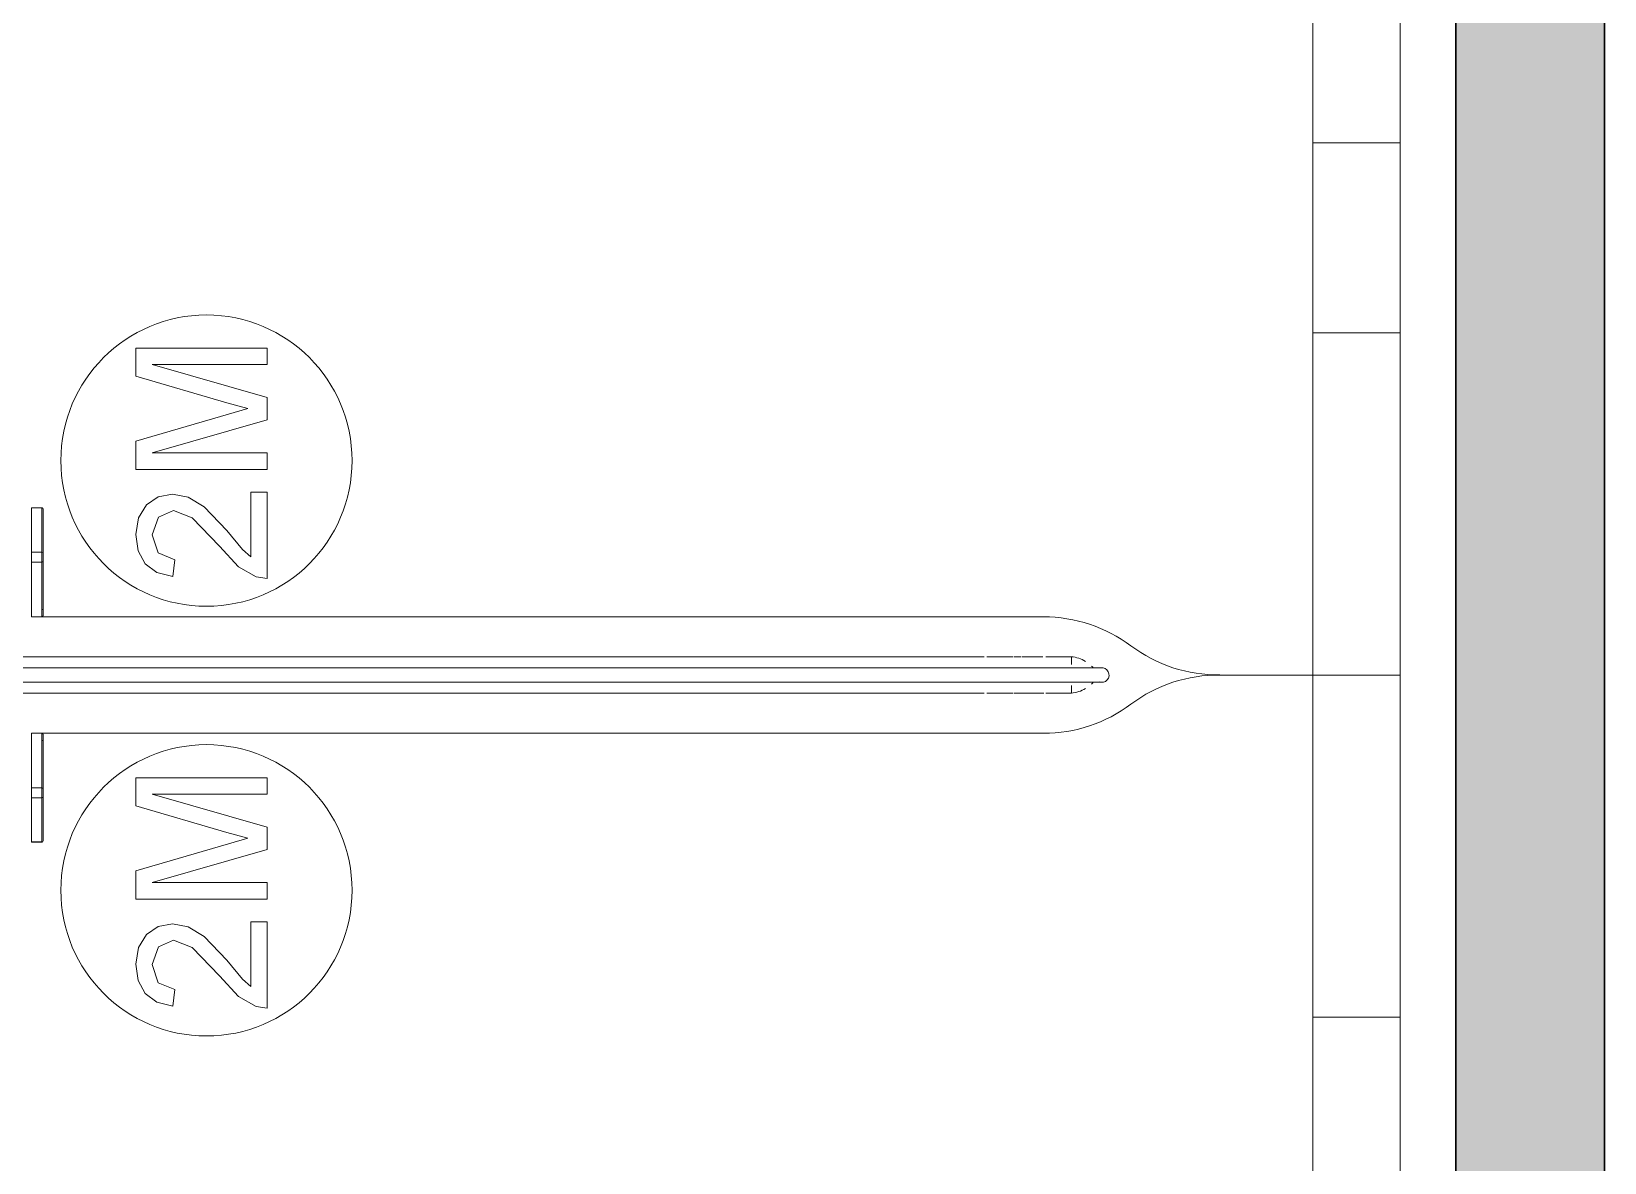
# Model space of a CAD drawing. Header units: millimetres. Extents: x 155927 to 317870, y -36033 to 97293.
# Drawn here: x 171705 to 172786, y 23993 to 24770 of the extents above; entities that cross this region are included whole.
import ezdxf

# ---------------------------------------------------------------- set-up
doc = ezdxf.new("R2010")
doc.units = ezdxf.units.MM
doc.header["$MEASUREMENT"] = 0
for name, color, linetype, lineweight in [('A-WALL-PATT', 7, 'CONTINUOUS', 9), ('I-FURN', 8, 'CONTINUOUS', 9), ('I-WALL', 7, 'CONTINUOUS', 9)]:
    doc.layers.add(name, color=color, linetype=linetype, lineweight=lineweight)

msp = doc.modelspace()

# ---------------------------------------------------------------- hatches: boundary and pattern name
at = {"layer": 'A-WALL-PATT'}
msp.add_hatch(color=256, dxfattribs=at).paths.add_polyline_path([(172713.5, 21107.6), (172785.8, 21107.6), (172785.8, 26806.6), (172683.8, 26806.6), (172683.8, 21107.6)], flags=0)

# ---------------------------------------------------------------- linework, layer by layer
at = {"layer": 'I-FURN'}
for p, q in [((172585.5, 24693.4), (172585.5, 25128)), ((172645.5, 25128), (172645.5, 24693.4)), ((172645.5, 24328), (172645.5, 25128)), ((172645.5, 25128), (172645.5, 24328)), ((172585.5, 25088), (172585.5, 23568)), ((172645.5, 23568), (172645.5, 25088)), ((172585.5, 24563), (172585.5, 24693.4)), ((172645.5, 24693.4), (172585.5, 24693.4)), ((172645.5, 24693.4), (172585.5, 24693.4)), ((172645.5, 24693.4), (172645.5, 24563)), ((172585.5, 24093), (172585.5, 24563)), ((172645.5, 24563), (172585.5, 24563)), ((172645.5, 24563), (172585.5, 24563)), ((172645.5, 24563), (172645.5, 24093)), ((171867.3, 24552.5), (171776.9, 24552.5)), ((171776.9, 24552.5), (171776.9, 24533.1)), ((171867.3, 24541.2), (171867.3, 24552.5)), ((171867.3, 24518.5), (171788.2, 24541.2)), ((171788.2, 24541.2), (171867.3, 24541.2)), ((171776.9, 24533.1), (171839.6, 24514.9)), ((171867.3, 24503.2), (171867.3, 24518.5)), ((171840.7, 24507.1), (171776.9, 24488.6)), ((171839.6, 24514.9), (171854, 24510.9)), ((171854, 24510.9), (171840.7, 24507.1)), ((171788.2, 24480.5), (171867.3, 24503.2)), ((171776.9, 24488.6), (171776.9, 24469.2)), ((171867.3, 24480.5), (171788.2, 24480.5)), ((171867.3, 24469.2), (171867.3, 24480.5)), ((171776.9, 24469.2), (171867.3, 24469.2)), ((171856, 24453.6), (171856, 24409.2)), ((171867.3, 24453.6), (171856, 24453.6)), ((171867.3, 24394.3), (171867.3, 24453.6)), ((171712.3, 24442.9), (171705.3, 24442.9)), ((171712.3, 24442.9), (171705.3, 24442.9)), ((171705.3, 24442.9), (171712.3, 24442.9)), ((171705.3, 24442.9), (171705.3, 24442.7)), ((171712.3, 24442.7), (171705.3, 24442.7)), ((171705.3, 24442.7), (171705.3, 24412.4)), ((171712.3, 24442.9), (171712.3, 24442.7)), ((171712.3, 24442.7), (171712.3, 24412.4)), ((171713.1, 24442.5), (171713.1, 24442.5)), ((171784.2, 24444.8), (171778.7, 24436)), ((171792.3, 24450.4), (171784.2, 24444.8)), ((171802.1, 24452.2), (171792.3, 24450.4)), ((171812.9, 24450.2), (171802.1, 24452.2)), ((171823.9, 24443.5), (171812.9, 24450.2)), ((171839.4, 24427.3), (171823.9, 24443.5)), ((171713.3, 24411.6), (171713.3, 24441.9)), ((171713.3, 24411.6), (171713.3, 24441.9)), ((171778.7, 24436), (171776.9, 24424.5)), ((171788.2, 24424.3), (171792.5, 24436.3)), ((171792.5, 24436.3), (171802.8, 24440.9)), ((171802.8, 24440.9), (171815.6, 24436)), ((171815.6, 24436), (171834.5, 24416.5)), ((171776.9, 24424.5), (171778.6, 24413.2)), ((171792.4, 24411.8), (171788.2, 24424.3)), ((171850.3, 24414.3), (171839.4, 24427.3)), ((171712.3, 24412.4), (171705.3, 24412.4)), ((171705.3, 24412.4), (171705.3, 24405.5)), ((171712.3, 24412.4), (171712.3, 24405.5)), ((171713.3, 24411.6), (171713.3, 24373)), ((171713.3, 24406.1), (171713.3, 24411.6)), ((171778.6, 24413.2), (171783.4, 24404.4)), ((171803.8, 24407), (171792.4, 24411.8)), ((171834.5, 24416.5), (171847.6, 24402.4)), ((171856, 24409.2), (171850.3, 24414.3)), ((171712.3, 24405.5), (171705.3, 24405.5)), ((171705.3, 24405.5), (171705.3, 24368)), ((171712.3, 24405.5), (171712.3, 24368)), ((171713.3, 24369), (171713.3, 24406.1)), ((171783.4, 24404.4), (171791.4, 24398.5)), ((171802.4, 24395.7), (171803.8, 24407)), ((171847.6, 24402.4), (171859.6, 24395.5)), ((171791.4, 24398.5), (171802.4, 24395.7)), ((171859.6, 24395.5), (171867.3, 24394.3)), ((171705.3, 24368), (171712.3, 24368)), ((171712.3, 24368), (171705.3, 24368)), ((171713.3, 24373), (171712.3, 24373)), ((171712.3, 24368), (172400.5, 24368)), ((172400.5, 24368), (171712.3, 24368)), ((171713.3, 24373), (171713.3, 24369)), ((171521.4, 24340.6), (172359.6, 24340.6)), ((172361.6, 24340.5), (172379.3, 24340.5)), ((172380.1, 24340.6), (172385, 24340.6)), ((172385.9, 24340.5), (172400.1, 24340.5)), ((172402, 24340.5), (172419.6, 24340.5)), ((172413.4, 24340.6), (172415, 24340.6)), ((172419.6, 24335.3), (172419.6, 24340.5)), ((172359.6, 24333), (171521.4, 24333)), ((172360.5, 24333), (172359.6, 24333)), ((172363.7, 24333), (172360.5, 24333)), ((172366.9, 24333), (172363.7, 24333)), ((172370.1, 24333), (172366.9, 24333)), ((172373.3, 24333), (172370.1, 24333)), ((172376.5, 24333), (172373.3, 24333)), ((172379.7, 24333), (172376.5, 24333)), ((172382.8, 24333), (172379.7, 24333)), ((172385.9, 24333), (172382.8, 24333)), ((172388.9, 24333), (172385.9, 24333)), ((172391.9, 24333), (172388.9, 24333)), ((172394.8, 24333), (172391.9, 24333)), ((172397.7, 24333), (172394.8, 24333)), ((172400.5, 24333), (172397.7, 24333)), ((172403.3, 24333), (172400.5, 24333)), ((172406, 24333), (172403.3, 24333)), ((172408.6, 24333), (172406, 24333)), ((172411.1, 24333), (172408.6, 24333)), ((172413.6, 24333), (172411.1, 24333)), ((172416, 24333), (172413.6, 24333)), ((172418.2, 24333), (172416, 24333)), ((172420.4, 24333), (172418.2, 24333)), ((172422.5, 24333), (172420.4, 24333)), ((172424.5, 24333), (172422.5, 24333)), ((172426.4, 24333), (172424.5, 24333)), ((172428.1, 24333), (172426.4, 24333)), ((172429.8, 24333), (172428.1, 24333)), ((172431.4, 24333), (172429.8, 24333)), ((172432.8, 24333), (172431.4, 24333)), ((172434.1, 24333), (172432.8, 24333)), ((172435.3, 24333), (172434.1, 24333)), ((172436.4, 24333), (172435.3, 24333)), ((172437.3, 24333), (172436.4, 24333)), ((172438.2, 24333), (172437.3, 24333)), ((172438.9, 24333), (172438.2, 24333)), ((172439.5, 24333), (172438.9, 24333)), ((172439.9, 24333), (172439.5, 24333)), ((172440.2, 24333), (172439.9, 24333)), ((172440.4, 24333), (172440.2, 24333)), ((172440.5, 24333), (172440.4, 24333)), ((172645.5, 24328), (172521.6, 24328)), ((172521.6, 24328), (172645.5, 24328)), ((172521.6, 24328), (172645.5, 24328)), ((172645.5, 24328), (172521.6, 24328)), ((172645.5, 23528), (172645.5, 24328)), ((172645.5, 24328), (172645.5, 23528)), ((171521.4, 24323), (172359.6, 24323)), ((172359.6, 24315.5), (171521.4, 24315.5)), ((172359.6, 24323), (172362.8, 24323)), ((172379.3, 24315.5), (172361.6, 24315.5)), ((172362.8, 24323), (172366, 24323)), ((172366, 24323), (172369.3, 24323)), ((172369.3, 24323), (172372.5, 24323)), ((172372.5, 24323), (172375.7, 24323)), ((172375.7, 24323), (172378.8, 24323)), ((172378.8, 24323), (172381.9, 24323)), ((172385, 24315.5), (172380.1, 24315.5)), ((172381.9, 24323), (172385, 24323)), ((172400.7, 24315.5), (172384.8, 24315.5)), ((172385, 24323), (172388.1, 24323)), ((172388.1, 24323), (172391.1, 24323)), ((172391.1, 24323), (172394, 24323)), ((172394, 24323), (172396.9, 24323)), ((172396.9, 24323), (172399.8, 24323)), ((172399.8, 24323), (172402.6, 24323)), ((172419.6, 24315.5), (172402, 24315.5)), ((172402.6, 24323), (172405.3, 24323)), ((172405.3, 24323), (172407.9, 24323)), ((172407.9, 24323), (172410.5, 24323)), ((172410.5, 24323), (172412.9, 24323)), ((172412.9, 24323), (172415.3, 24323)), ((172415, 24315.5), (172413.4, 24315.5)), ((172415.3, 24323), (172417.6, 24323)), ((172417.6, 24323), (172419.8, 24323)), ((172419.6, 24315.5), (172419.6, 24320.8)), ((172419.8, 24323), (172421.9, 24323)), ((172421.9, 24323), (172424, 24323)), ((172424, 24323), (172425.9, 24323)), ((172425.9, 24323), (172427.7, 24323)), ((172427.7, 24323), (172429.4, 24323)), ((172429.4, 24323), (172430.9, 24323)), ((172430.9, 24323), (172432.4, 24323)), ((172432.4, 24323), (172433.8, 24323)), ((172433.8, 24323), (172435, 24323)), ((172435, 24323), (172436.1, 24323)), ((172436.1, 24323), (172437.1, 24323)), ((172437.1, 24323), (172438, 24323)), ((172438, 24323), (172438.7, 24323)), ((172438.7, 24323), (172439.3, 24323)), ((172439.3, 24323), (172439.8, 24323)), ((172439.8, 24323), (172440.2, 24323)), ((172440.2, 24323), (172440.4, 24323)), ((172440.4, 24323), (172440.5, 24323)), ((172440.5, 24323), (172440.5, 24323)), ((171712.3, 24288), (171705.3, 24288)), ((171712.3, 24288), (171705.3, 24288)), ((171705.3, 24288), (171705.3, 24250.6)), ((172400.5, 24288), (171712.3, 24288)), ((171712.3, 24288), (172400.5, 24288)), ((171712.3, 24288), (171712.3, 24250.6)), ((171712.3, 24283), (171713.3, 24283)), ((171713.3, 24287), (171713.3, 24287)), ((171713.3, 24250), (171713.3, 24287)), ((171713.3, 24287), (171713.3, 24283)), ((171713.3, 24283), (171713.3, 24244.5)), ((171712.3, 24250.6), (171705.3, 24250.6)), ((171705.3, 24250.6), (171705.3, 24243.7)), ((171712.3, 24250.6), (171712.3, 24243.7)), ((171713.3, 24244.5), (171713.3, 24250)), ((171867.3, 24257.5), (171776.9, 24257.5)), ((171776.9, 24257.5), (171776.9, 24238.1)), ((171867.3, 24246.2), (171867.3, 24257.5)), ((171712.3, 24243.7), (171705.3, 24243.7)), ((171705.3, 24243.7), (171705.3, 24213.4)), ((171712.3, 24243.7), (171712.3, 24213.4)), ((171713.3, 24214.2), (171713.3, 24244.5)), ((171713.3, 24214.2), (171713.3, 24244.5)), ((171776.9, 24238.1), (171839.6, 24219.9)), ((171867.3, 24223.5), (171788.2, 24246.2)), ((171788.2, 24246.2), (171867.3, 24246.2)), ((171839.6, 24219.9), (171854, 24215.9)), ((171854, 24215.9), (171840.7, 24212.1)), ((171867.3, 24208.2), (171867.3, 24223.5)), ((171712.3, 24213.4), (171705.3, 24213.4)), ((171705.3, 24213.4), (171705.3, 24213.2)), ((171705.3, 24213.2), (171712.3, 24213.2)), ((171705.3, 24213.2), (171712.3, 24213.2)), ((171705.3, 24213.2), (171712.3, 24213.2)), ((171712.3, 24213.4), (171712.3, 24213.2)), ((171713.1, 24213.6), (171713.1, 24213.5)), ((171840.7, 24212.1), (171776.9, 24193.6)), ((171788.2, 24185.5), (171867.3, 24208.2)), ((171776.9, 24193.6), (171776.9, 24174.2)), ((171867.3, 24185.5), (171788.2, 24185.5)), ((171867.3, 24174.2), (171867.3, 24185.5)), ((171776.9, 24174.2), (171867.3, 24174.2)), ((171792.3, 24155.4), (171784.2, 24149.8)), ((171802.1, 24157.2), (171792.3, 24155.4)), ((171812.9, 24155.2), (171802.1, 24157.2)), ((171823.9, 24148.5), (171812.9, 24155.2)), ((171856, 24158.6), (171856, 24114.2)), ((171867.3, 24158.6), (171856, 24158.6)), ((171867.3, 24099.3), (171867.3, 24158.6)), ((171778.7, 24141), (171776.9, 24129.5)), ((171784.2, 24149.8), (171778.7, 24141)), ((171788.2, 24129.3), (171792.5, 24141.3)), ((171792.5, 24141.3), (171802.8, 24145.9)), ((171802.8, 24145.9), (171815.6, 24141)), ((171815.6, 24141), (171834.5, 24121.5)), ((171839.4, 24132.3), (171823.9, 24148.5)), ((171776.9, 24129.5), (171778.6, 24118.2)), ((171792.4, 24116.8), (171788.2, 24129.3)), ((171850.3, 24119.3), (171839.4, 24132.3)), ((171778.6, 24118.2), (171783.4, 24109.4)), ((171834.5, 24121.5), (171847.6, 24107.4)), ((171856, 24114.2), (171850.3, 24119.3)), ((171783.4, 24109.4), (171791.4, 24103.5)), ((171803.8, 24112), (171792.4, 24116.8)), ((171802.4, 24100.7), (171803.8, 24112)), ((171847.6, 24107.4), (171859.6, 24100.5)), ((171791.4, 24103.5), (171802.4, 24100.7)), ((171859.6, 24100.5), (171867.3, 24099.3)), ((172585.5, 23963), (172585.5, 24093)), ((172645.5, 24093), (172585.5, 24093)), ((172645.5, 24093), (172585.5, 24093)), ((172645.5, 24093), (172645.5, 23963))]:
    msp.add_line(p, q, dxfattribs=at)
at = {"layer": 'I-FURN', "flags": 128}
for points in [[(171712.3, 24442.9), (171712.4, 24442.9), (171712.4, 24442.9), (171712.4, 24442.9), (171712.5, 24442.9), (171712.5, 24442.8), (171712.6, 24442.8), (171712.6, 24442.8), (171712.6, 24442.8), (171712.7, 24442.8), (171712.7, 24442.8), (171712.7, 24442.8), (171712.8, 24442.8), (171712.8, 24442.7)], [(171713.3, 24406.1), (171713.3, 24406.2), (171713.3, 24406.3), (171713.3, 24406.5), (171713.3, 24406.6), (171713.3, 24406.8), (171713.3, 24406.9), (171713.3, 24407.1), (171713.3, 24407.2), (171713.3, 24407.4), (171713.3, 24407.5), (171713.3, 24407.7), (171713.3, 24407.8), (171713.3, 24408), (171713.3, 24408.1), (171713.3, 24408.3), (171713.3, 24408.5), (171713.3, 24408.6), (171713.3, 24408.8), (171713.3, 24408.9), (171713.3, 24409.1), (171713.3, 24409.3), (171713.3, 24409.4), (171713.3, 24409.6), (171713.3, 24409.7), (171713.3, 24409.9), (171713.3, 24410), (171713.3, 24410.2), (171713.3, 24410.3), (171713.3, 24410.4), (171713.3, 24410.6), (171713.3, 24410.7), (171713.3, 24410.8), (171713.3, 24410.9), (171713.3, 24411.1), (171713.3, 24411.2), (171713.3, 24411.3), (171713.3, 24411.4), (171713.3, 24411.5), (171713.3, 24411.6)], [(171713.3, 24369), (171713.3, 24369.3), (171713.3, 24369.7), (171713.3, 24370.3), (171713.3, 24371), (171713.3, 24371.8), (171713.3, 24372.7), (171713.3, 24373.8), (171713.3, 24375), (171713.3, 24376.3), (171713.3, 24377.8), (171713.3, 24379.4), (171713.3, 24381.1), (171713.3, 24382.9), (171713.3, 24384.8), (171713.3, 24386.9), (171713.3, 24389), (171713.3, 24391.3), (171713.3, 24393.6), (171713.3, 24396.1), (171713.3, 24398.6), (171713.3, 24401.3), (171713.3, 24404), (171713.3, 24406.1)], [(171713.3, 24369), (171713.3, 24369), (171713.3, 24368.9), (171713.3, 24368.9), (171713.3, 24368.9), (171713.3, 24368.8), (171713.3, 24368.8), (171713.3, 24368.7), (171713.3, 24368.7), (171713.3, 24368.7), (171713.2, 24368.6), (171713.2, 24368.6), (171713.2, 24368.6), (171713.2, 24368.5), (171713.2, 24368.5), (171713.1, 24368.5), (171713.1, 24368.4), (171713.1, 24368.4), (171713.1, 24368.4), (171713, 24368.3), (171713, 24368.3), (171713, 24368.3), (171713, 24368.2), (171712.9, 24368.2), (171712.9, 24368.2), (171712.9, 24368.2), (171712.8, 24368.2), (171712.8, 24368.1), (171712.8, 24368.1), (171712.7, 24368.1), (171712.7, 24368.1), (171712.6, 24368.1), (171712.6, 24368.1), (171712.6, 24368), (171712.5, 24368), (171712.5, 24368), (171712.4, 24368), (171712.4, 24368), (171712.4, 24368), (171712.3, 24368), (171712.3, 24368)], [(171713.3, 24373), (171713.3, 24372.9), (171713.3, 24372.7), (171713.3, 24372.5), (171713.3, 24372.4), (171713.3, 24372.2), (171713.3, 24372.1), (171713.3, 24371.9), (171713.3, 24371.8), (171713.3, 24371.6), (171713.3, 24371.5), (171713.3, 24371.3), (171713.3, 24371.2), (171713.3, 24371), (171713.3, 24370.9), (171713.3, 24370.8), (171713.3, 24370.6), (171713.3, 24370.5), (171713.3, 24370.4), (171713.3, 24370.3), (171713.3, 24370.1), (171713.3, 24370), (171713.3, 24369.9), (171713.3, 24369.8), (171713.3, 24369.7), (171713.3, 24369.7), (171713.3, 24369.6), (171713.3, 24369.5), (171713.3, 24369.4), (171713.3, 24369.4), (171713.3, 24369.3), (171713.3, 24369.2), (171713.3, 24369.2), (171713.3, 24369.1), (171713.3, 24369.1), (171713.3, 24369.1), (171713.3, 24369.1), (171713.3, 24369), (171713.3, 24369), (171713.3, 24369)], [(171713.3, 24369), (171713.3, 24369), (171713.3, 24369)], [(171712.3, 24288), (171712.4, 24288), (171712.4, 24288), (171712.4, 24288), (171712.5, 24288), (171712.5, 24288), (171712.6, 24288), (171712.6, 24288), (171712.6, 24288), (171712.7, 24288), (171712.7, 24288), (171712.7, 24287.9), (171712.8, 24287.9), (171712.8, 24287.9), (171712.8, 24287.9), (171712.9, 24287.9), (171712.9, 24287.8), (171712.9, 24287.8), (171713, 24287.8), (171713, 24287.8), (171713, 24287.7), (171713.1, 24287.7), (171713.1, 24287.7), (171713.1, 24287.6), (171713.1, 24287.6), (171713.2, 24287.6), (171713.2, 24287.5), (171713.2, 24287.5), (171713.2, 24287.5), (171713.2, 24287.4), (171713.2, 24287.4), (171713.3, 24287.4), (171713.3, 24287.3), (171713.3, 24287.3), (171713.3, 24287.2), (171713.3, 24287.2), (171713.3, 24287.2), (171713.3, 24287.1), (171713.3, 24287.1), (171713.3, 24287), (171713.3, 24287)], [(171713.3, 24250), (171713.3, 24252.8), (171713.3, 24255.5), (171713.3, 24258.1), (171713.3, 24260.6), (171713.3, 24263), (171713.3, 24265.4), (171713.3, 24267.6), (171713.3, 24269.7), (171713.3, 24271.7), (171713.3, 24273.7), (171713.3, 24275.4), (171713.3, 24277.1), (171713.3, 24278.7), (171713.3, 24280.1), (171713.3, 24281.4), (171713.3, 24282.6), (171713.3, 24283.6), (171713.3, 24284.5), (171713.3, 24285.3), (171713.3, 24285.9), (171713.3, 24286.5), (171713.3, 24286.8), (171713.3, 24287)], [(171713.3, 24287), (171713.3, 24287), (171713.3, 24287), (171713.3, 24287), (171713.3, 24287), (171713.3, 24287), (171713.3, 24286.9), (171713.3, 24286.9), (171713.3, 24286.8), (171713.3, 24286.8), (171713.3, 24286.7), (171713.3, 24286.7), (171713.3, 24286.6), (171713.3, 24286.5), (171713.3, 24286.4), (171713.3, 24286.3), (171713.3, 24286.2), (171713.3, 24286.1), (171713.3, 24286), (171713.3, 24285.9), (171713.3, 24285.8), (171713.3, 24285.7), (171713.3, 24285.6), (171713.3, 24285.5), (171713.3, 24285.3), (171713.3, 24285.2), (171713.3, 24285.1), (171713.3, 24284.9), (171713.3, 24284.8), (171713.3, 24284.6), (171713.3, 24284.5), (171713.3, 24284.3), (171713.3, 24284.2), (171713.3, 24284), (171713.3, 24283.9), (171713.3, 24283.7), (171713.3, 24283.6), (171713.3, 24283.4), (171713.3, 24283.2), (171713.3, 24283.1), (171713.3, 24283)], [(171713.3, 24244.5), (171713.3, 24244.6), (171713.3, 24244.7), (171713.3, 24244.8), (171713.3, 24244.9), (171713.3, 24245), (171713.3, 24245.1), (171713.3, 24245.2), (171713.3, 24245.4), (171713.3, 24245.5), (171713.3, 24245.6), (171713.3, 24245.8), (171713.3, 24245.9), (171713.3, 24246), (171713.3, 24246.2), (171713.3, 24246.3), (171713.3, 24246.5), (171713.3, 24246.6), (171713.3, 24246.8), (171713.3, 24247), (171713.3, 24247.1), (171713.3, 24247.3), (171713.3, 24247.4), (171713.3, 24247.6), (171713.3, 24247.7), (171713.3, 24247.9), (171713.3, 24248.1), (171713.3, 24248.2), (171713.3, 24248.4), (171713.3, 24248.5), (171713.3, 24248.7), (171713.3, 24248.9), (171713.3, 24249), (171713.3, 24249.2), (171713.3, 24249.3), (171713.3, 24249.5), (171713.3, 24249.6), (171713.3, 24249.7), (171713.3, 24249.9), (171713.3, 24250)], [(171712.8, 24213.3), (171712.8, 24213.3), (171712.8, 24213.3), (171712.7, 24213.3), (171712.7, 24213.3), (171712.6, 24213.2), (171712.6, 24213.2), (171712.6, 24213.2), (171712.5, 24213.2), (171712.5, 24213.2), (171712.4, 24213.2), (171712.4, 24213.2), (171712.4, 24213.2), (171712.3, 24213.2), (171712.3, 24213.2)]]:
    msp.add_lwpolyline(points, dxfattribs=at)
at = {"layer": 'I-FURN'}
for centre, radius, start, end in [((171825.5, 24475.2), 100, 90, 270), ((171825.5, 24475.2), 100, 270, 90), ((172400.5, 24268), 100, 53.1301, 90), ((172400.5, 24268), 100, 53.1301, 90), ((172520.5, 24428.1), 100, 233.1301, 270.6256), ((172520.5, 24428.1), 100, 233.1301, 270.6256), ((172417.3, 24317.1), 23.6, 59.1436, 84.3336), ((172427.6, 24328), 8.51, 35.5405, 46.5486), ((172427.6, 24328), 8.51, 313.4514, 324.4595), ((172440.5, 24328), 5, 248.1748, 96.9152), ((172520.5, 24228), 100, 89.3744, 126.8699), ((172520.5, 24228), 100, 89.3744, 126.8699), ((172417.3, 24339), 23.6, 275.6664, 300.8564), ((172400.5, 24388), 100, 270, 306.8699), ((172400.5, 24388), 100, 270, 306.8699), ((171825.5, 24180.2), 100, 90, 270), ((171825.5, 24180.2), 100, 270, 90)]:
    msp.add_arc(centre, radius, start, end, dxfattribs=at)
for centre, major_axis, ratio, start_param, end_param in [((171712.3, 24441.9), (1, 0), 0.819152, 0, 1.570796), ((171712.3, 24411.6), (-1, 0), 0.819152, 3.141593, 4.712389), ((171712.3, 24406.1), (-1, 0), 0.56467, 1.570796, 3.141593), ((171712.3, 24369), (-1, 0), 0.998113, 1.570796, 3.141593), ((171712.3, 24287), (1, 0), 0.998113, 0, 1.570796), ((171712.3, 24250), (1, 0), 0.56467, 0, 1.570796), ((171712.3, 24244.5), (1, 0), 0.819152, 4.712389, 6.283185), ((171712.3, 24214.2), (1, 0), 0.819152, 4.712389, 6.283185)]:
    msp.add_ellipse(centre, major_axis=major_axis, ratio=ratio, start_param=start_param, end_param=end_param, dxfattribs=at)
at = {"layer": 'I-WALL', "lineweight": 30}
for p, q in [((172785.8, 21107.6), (172785.8, 26806.6)), ((172683.8, 26307.6), (172683.8, 21107.6))]:
    msp.add_line(p, q, dxfattribs=at)

doc.saveas('drawing.dxf')
